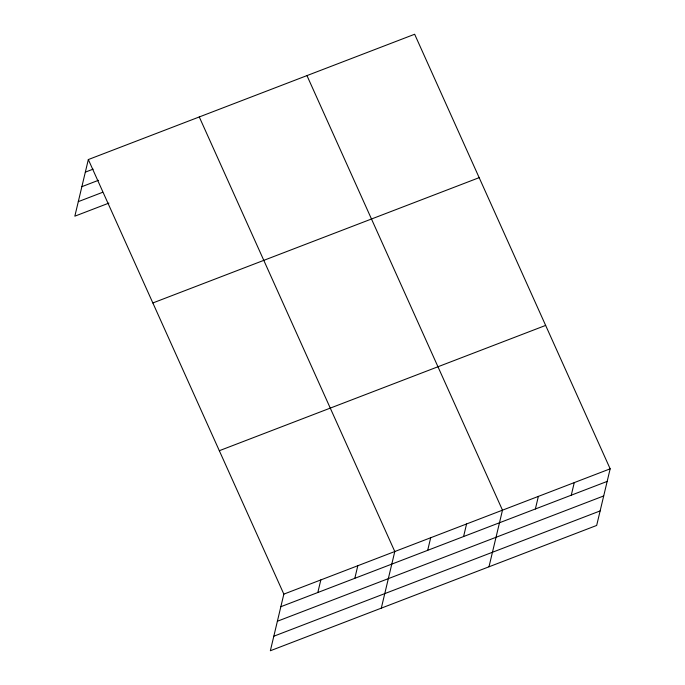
<?xml version="1.0" encoding="UTF-8"?>
<svg xmlns="http://www.w3.org/2000/svg" width="685" height="685" viewBox="0 0 685 685"><rect width="100%" height="100%" fill="white"/><g stroke="black" fill="none" stroke-linecap="round" stroke-linejoin="round"><path stroke-width="1.03" d="M88.331 159.554L283.847 594.126L270.352 650.75L596.669 525.446L610.164 468.823L414.648 34.25L88.331 159.554L74.836 216.177L108.898 203.102M317.823 592.508L320.828 579.921M354.813 578.311L357.81 565.724M381.305 608.152L394.791 551.519L199.275 116.947M427.688 550.329L430.685 537.734M463.582 536.543L466.579 523.956M488.987 566.795L502.482 510.171L306.966 75.598M535.37 508.981L538.376 496.385M571.273 495.195L574.27 482.6M85.325 172.14L93.117 169.152M81.866 186.671L98.409 180.318M78.295 201.647L102.63 192.305M152.849 302.958L479.166 177.655M219.32 450.713L545.645 325.409M283.847 594.126L610.164 468.823M280.841 606.713L607.167 481.409M277.382 621.244L603.699 495.94M273.812 636.219L600.137 510.916"/></g></svg>
